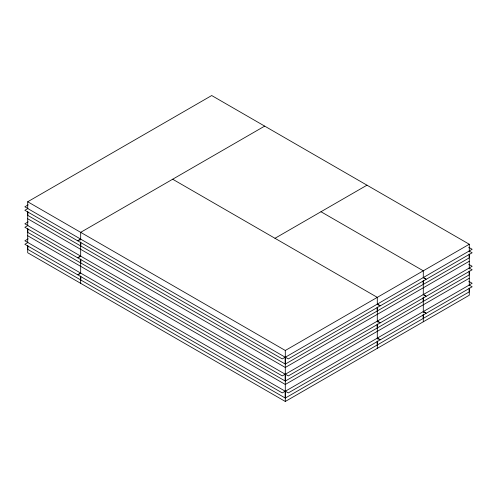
<?xml version="1.0" encoding="UTF-8"?>
<svg xmlns="http://www.w3.org/2000/svg" width="497" height="497" viewBox="0 0 497 497"><rect width="100%" height="100%" fill="white"/><g stroke="black" fill="none" stroke-linecap="round" stroke-linejoin="round"><path stroke-width="0.75" d="M27.708 208.715L27.708 201.763L211.703 95.536L469.286 244.251L469.286 251.979M28.211 204.857L24.856 206.795L27.807 208.498M28.211 221.855L24.856 223.793L27.807 225.495M28.211 238.852L24.856 240.79L80.582 273.052L77.625 274.76L24.85 244.288L27.807 242.579M264.665 126.114L80.676 232.341L80.676 240.063M274.984 238.293L366.979 185.182M27.708 201.763L285.297 350.478L469.286 244.251M285.203 357.213L282.259 358.915L77.824 240.89L80.769 239.187L285.203 357.213L285.203 364.021L80.769 245.99L80.769 242.213M285.39 357.206L377.198 304.201L380.149 305.903L288.341 358.909L285.39 357.206L285.39 364.021L377.198 311.016L377.198 307.233M469.286 261.248L285.297 367.476L27.708 218.755M285.203 374.21L282.259 375.912L77.824 257.881L80.769 256.185L285.203 374.21L285.203 381.019L80.769 262.988L80.769 259.204M469.193 267.976L472.144 266.274L468.783 264.336M285.39 374.204L377.198 321.199L380.149 322.901L288.341 375.906L285.39 374.204L285.39 381.019L377.198 328.014L377.198 324.224M469.286 278.245L285.297 384.467L27.708 235.752M285.203 391.207L282.259 392.91L77.824 274.878L80.769 273.176L285.203 391.207L285.203 398.01L80.769 279.985L80.769 276.202M469.193 284.974L472.144 283.271L468.783 281.333M285.39 391.201L377.198 338.196L380.149 339.898L288.341 392.903L285.39 391.201L285.39 398.01L377.198 345.005L377.198 341.222M27.708 245.798L27.708 252.749L285.297 401.464L469.286 295.237L469.286 288.285M468.783 247.338L472.144 249.283L423.382 277.525L426.339 279.233L472.15 252.78L469.193 251.078M320.981 211.741L423.289 270.809L423.289 277.761M172.67 179.224L377.291 297.361L377.291 304.319M469.286 254.296L469.286 268.97M469.286 271.287L469.286 285.197M469.193 254.01L469.193 257.9L423.382 284.352L423.382 280.557M469.193 271.008L469.193 274.897L423.382 301.344L423.382 297.554M469.193 288.005L469.193 291.894L423.382 318.341L423.382 314.551M423.289 280.848L423.289 294.758M423.289 297.076L423.289 312.526M423.289 314.073L423.289 321.795M423.195 280.668L423.195 284.458L377.385 310.905L377.385 307.115M423.195 297.66L423.195 301.455L377.385 327.902L377.385 324.112M423.195 314.657L423.195 318.453L377.385 344.899L377.385 341.11M377.291 307.407L377.291 322.087M377.291 324.404L377.291 339.084M377.291 341.402L377.291 348.354M285.297 350.478L285.297 401.464M80.676 242.381L80.676 256.29M80.676 259.378L80.676 273.288M80.676 276.375L80.676 283.327M80.582 242.095L80.582 245.885L27.807 215.412L27.807 211.523M80.582 259.086L80.582 262.882L27.807 232.41L27.807 228.521M80.582 276.083L80.582 279.873L27.807 249.407L27.807 245.518M27.708 211.803L27.708 225.713M27.708 228.8L27.708 242.704M27.807 208.591L24.85 210.293L77.625 240.765L80.582 239.057L27.807 208.591M27.807 225.582L24.85 227.291L77.625 257.763L80.582 256.054L27.807 225.582M423.195 277.63L377.385 304.083L380.342 305.785L426.153 279.339L423.195 277.63M423.195 294.628L377.385 321.074L380.342 322.783L426.153 296.336L423.195 294.628M469.193 268.069L423.382 294.522L426.339 296.224L472.15 269.778L469.193 268.069M423.195 311.625L377.385 338.072L380.342 339.78L426.153 313.334L423.195 311.625M469.193 285.067L423.382 311.52L426.339 313.222L472.15 286.775L469.193 285.067"/></g></svg>
